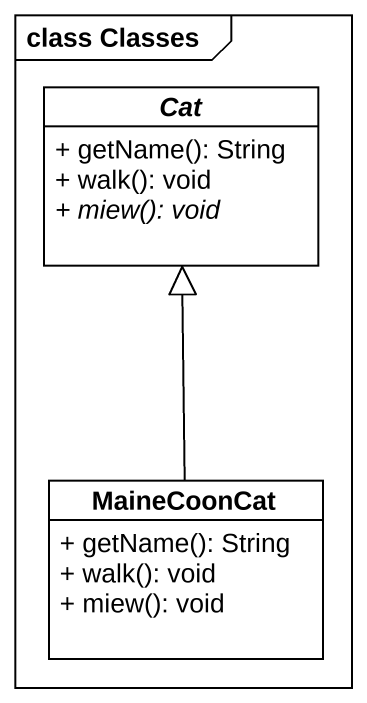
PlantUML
@startuml
mainframe class Classes
hide circle
hide empty members
skinparam classAttributeIconSize 0
abstract class Cat {
  + getName(): String
  + walk(): void
  {abstract} + miew(): void
}
class MaineCoonCat {
  + getName(): String
  + walk(): void
  + miew(): void
}
MaineCoonCat -up-|> Cat
@enduml
